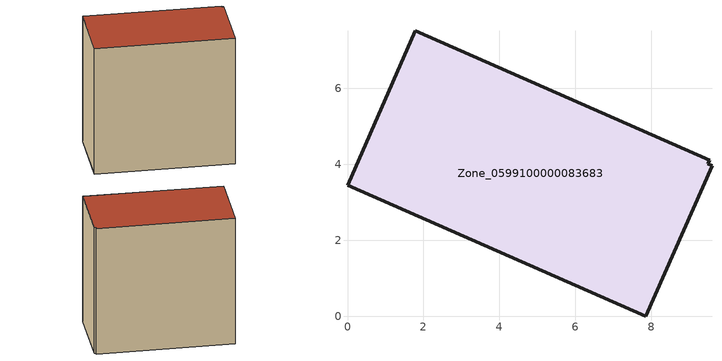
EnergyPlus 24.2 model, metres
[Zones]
Zone_0599100000083683
 floor ground (C_G): 0,3.45 1.79,7.52 9.54,4.11 9.49,4.01 9.6,3.96 7.86,0 z0
 wall outside (C_F): 1.79,7.52 0,3.45 7.86,0 9.6,3.96 9.49,4.01 9.54,4.11 1.79,7.52 z0:8.42
 roof outside (C_R): 7.86,0 9.6,3.96 9.49,4.01 9.54,4.11 1.79,7.52 0,3.45 z8.42
[BUILDING]
Pand.0599100000083683: North Axis=0; Terrain=City; Loads Convergence Tolerance Value=0.04; Temperature Convergence Tolerance Value=0.4; Solar Distribution=FullExterior; Maximum Number of Warmup Days=25; Minimum Number of Warmup Days=1
[Site:Location]
Rotterdam.The.Hague.AP_ZH_NLD Design_Conditions: Latitude=51.96; Longitude=4.45; Time Zone=1; Elevation=-4.5
[SITE:GROUNDTEMPERATURE:BUILDINGSURFACE]
18, 18, 18, 18, 18, 18, 18, 18, 18, 18, 18, 18
[MATERIAL] Thermal Absorptance=0.9; Solar Absorptance=0.7; Visible Absorptance=0.7
Name | Roughness | Thickness | Conductivity | Density | Specific Heat
G.TI.1946-1964 | MediumSmooth | 0.15 | 1 | 540 | 1210
F.TI.1946-1964 | Rough | 0.3 | 0.857143 | 1920 | 840
R.TI.1946-1964 | MediumRough | 0.2 | 0.277778 | 1500 | 1000
[CONSTRUCTION]
C_G: G.TI.1946-1964
C_F: F.TI.1946-1964
C_R: R.TI.1946-1964
[ZONE]
Zone_0599100000083683: Type=1; Multiplier=1; Ceiling Height=Autocalculate; Volume=Autocalculate; Floor Area=autocalculate; Part of Total Floor Area=Yes
[ZONEINFILTRATION:DESIGNFLOWRATE]
Infil_Zone_0599100000083683: Zone or ZoneList or Space or SpaceList=Zone_0599100000083683; Schedule=AlwaysOn; Design Flow Rate Calculation Method=Flow/Area; Flow Rate per Floor Area=0.003; Constant Term Coefficient=1; Temperature Term Coefficient=0; Velocity Term Coefficient=0; Velocity Squared Term Coefficient=0
[HVACTEMPLATE:ZONE:IDEALLOADSAIRSYSTEM]
Zone_0599100000083683: Maximum Heating Supply Air Temperature=50; Minimum Cooling Supply Air Temperature=13; Maximum Heating Supply Air Humidity Ratio=0.0156; Minimum Cooling Supply Air Humidity Ratio=0.0077; Heating Limit=NoLimit; Cooling Limit=NoLimit; Dehumidification Control Type=ConstantSensibleHeatRatio; Cooling Sensible Heat Ratio=0.7; Dehumidification Setpoint=60; Humidification Control Type=None; Humidification Setpoint=30; Outdoor Air Method=None; Outdoor Air Flow Rate per Person=0.00944; Outdoor Air Flow Rate per Zone Floor Area=0; Outdoor Air Flow Rate per Zone=0; Demand Controlled Ventilation Type=None; Outdoor Air Economizer Type=NoEconomizer; Heat Recovery Type=None; Sensible Heat Recovery Effectiveness=0.7; Latent Heat Recovery Effectiveness=0.65
[ZONECONTROL:THERMOSTAT]
ThermostatControl_Zone_0599100000083683: Zone or ZoneList=Zone_0599100000083683; Control Type Schedule=DualSetpointControlType; Control 1=Thermostat_Zone_0599100000083683; Temperature Difference Between Cutout And Setpoint=0
[THERMOSTATSETPOINT:DUALSETPOINT]
Thermostat_Zone_0599100000083683: Heating Setpoint Temperature Schedule=HeatingSetpoint_Zone_0599100000083683; Cooling Setpoint Temperature Schedule=CoolingSetpoint_Zone_0599100000083683
[SCHEDULE:COMPACT]
HeatingSetpoint_Zone_0599100000083683: Through: 12/31, For: AllDays, Until: 24:00, 21
CoolingSetpoint_Zone_0599100000083683: Through: 12/31, For: AllDays, Until: 24:00, 24
DualSetpointControlType: Through: 12/31, For: AllDays, Until: 24:00, 4
AlwaysOn: Through: 12/31, For: AllDays, Until: 24:00, 1
